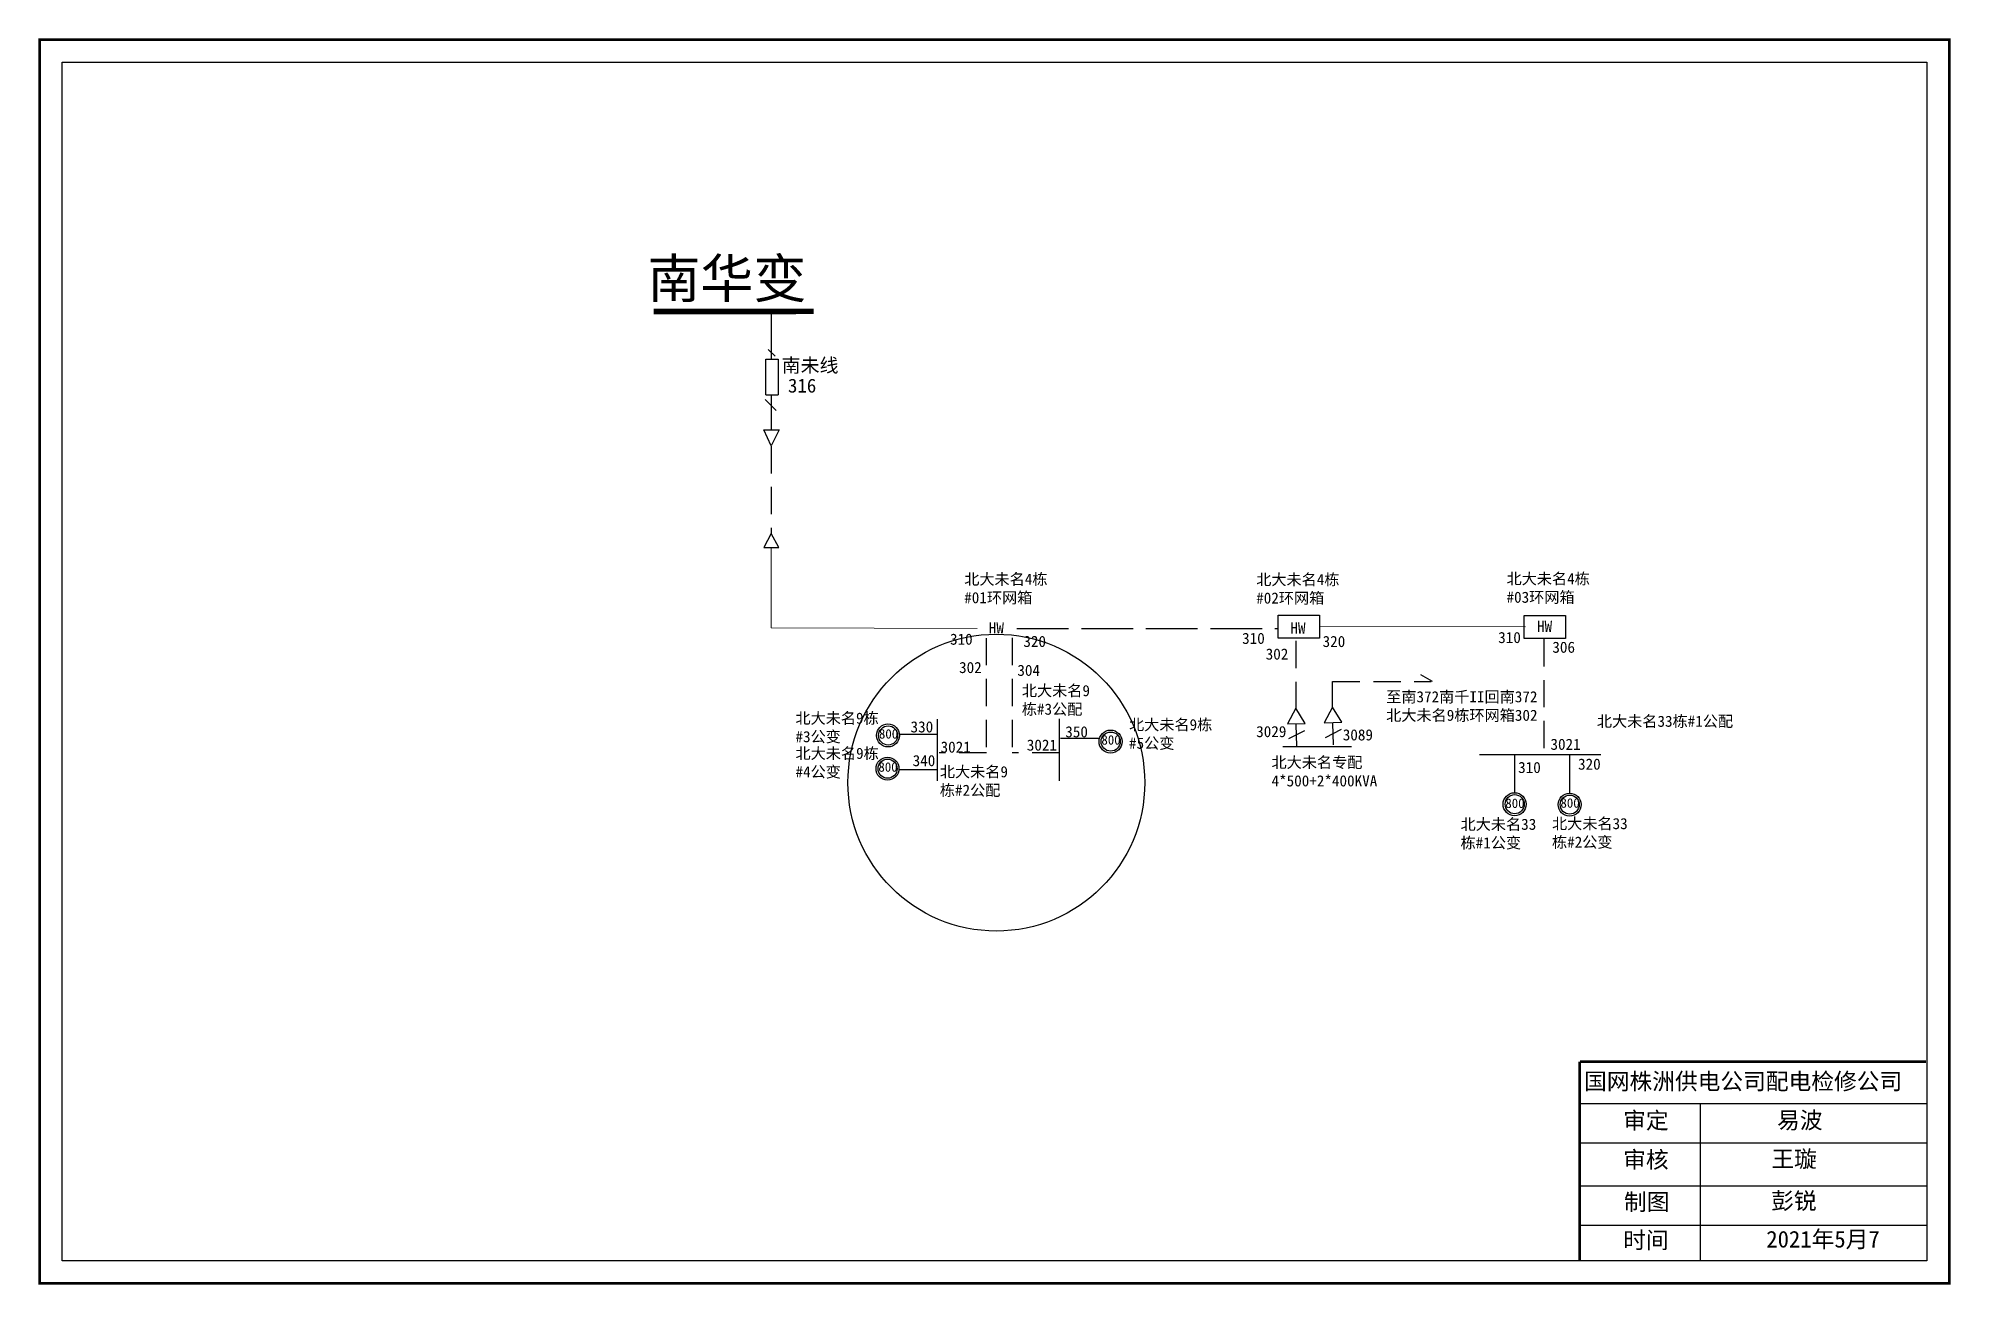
# Model space of a CAD drawing. Extents: x 0 to 344, y 0 to 224.
import ezdxf

# ---------------------------------------------------------------- set-up
doc = ezdxf.new("R2010")
doc.units = 0
doc.header["$LTSCALE"] = 0.774411
doc.linetypes.add('ACAD_ISO02W100', pattern=[15, 12, -3])
doc.linetypes.add('DASHED2', pattern=[9.525, 6.35, -3.175])
doc.layers.get('0').update_dxf_attribs({"linetype": 'CONTINUOUS'})
doc.styles.get("Standard").update_dxf_attribs({"font": '', "height": 2.5})
doc.styles.add('字体', font='', dxfattribs={"height": 2.5})
doc.styles.add('宋体_txtstyle_2.00_0_0', font='', dxfattribs={"height": 2})
doc.styles.add('宋体_txtstyle_200.00_0_0200', font='', dxfattribs={"height": 200})
doc.styles.get('Standard').set_extended_font_data('SimSun')
doc.styles.get('字体').set_extended_font_data('SimSun')
doc.styles.get('宋体_txtstyle_2.00_0_0').set_extended_font_data('宋体')
doc.styles.get('宋体_txtstyle_200.00_0_0200').set_extended_font_data('宋体')

msp = doc.modelspace()

# ---------------------------------------------------------------- linework, layer by layer
at = {"linetype": 'ACAD_ISO02W100'}
for p, q in [((131.77, 166.29), (131.77, 174.61)), ((130.74, 166.35), (132.95, 166.35)), ((132.93, 159.9), (130.72, 159.9))]:
    msp.add_line(p, q, dxfattribs=at)
at = {"color": 0, "linetype": 'ACAD_ISO02W100'}
for p, q in [((130.74, 159.95), (130.74, 166.35)), ((132.95, 166.35), (132.95, 159.95)), ((175.96, 117.88), (222.84, 117.88))]:
    msp.add_line(p, q, dxfattribs=at)
at = {"linetype": 'Continuous'}
for p, q in [((132.4, 166.9), (131.15, 168.14)), ((132.6, 157.11), (130.62, 159.09)), ((131.66, 159.9), (131.7, 153.65)), ((130.39, 153.65), (133.14, 153.65)), ((131.7, 150.77), (130.39, 153.65)), ((133.14, 153.65), (131.7, 150.77)), ((277.36, 32.35), (339.72, 32.35)), ((299, 32.34), (299, 4.01)), ((277.36, 25.25), (339.72, 25.25)), ((277.36, 17.5), (339.72, 17.5)), ((277.36, 10.4), (339.72, 10.4))]:
    msp.add_line(p, q, dxfattribs=at)
at = {"linetype": 'DASHED2'}
for p, q in [((131.7, 150.73), (131.71, 134.91)), ((131.71, 135), (130.38, 132.47)), ((133.05, 132.47), (131.71, 135)), ((130.38, 132.47), (133.05, 132.47))]:
    msp.add_line(p, q, dxfattribs=at)
at = {"color": 7, "linetype": 'Continuous', "lineweight": 0, "ltscale": 0.964149}
for p, q in [((131.71, 132.47), (131.71, 117.97)), ((131.71, 117.97), (168.82, 117.86)), ((230.45, 118.26), (267.56, 118.15))]:
    msp.add_line(p, q, dxfattribs=at)
at = {"color": 0, "linetype": 'DASHED2'}
for p, q in [((170.39, 116.16), (170.39, 95.45)), ((175.07, 116.17), (175.07, 95.46)), ((226.17, 115.63), (226.17, 103.57)), ((270.86, 115.97), (270.86, 95.26)), ((232.78, 103.58), (232.78, 108.32)), ((232.78, 108.32), (250.54, 108.32)), ((250.78, 108.32), (248.71, 109.54)), ((170.48, 95.47), (161.95, 95.47)), ((183.6, 95.46), (175.07, 95.46))]:
    msp.add_line(p, q, dxfattribs=at)
at = {"color": 0}
for p, q in [((161.64, 90.44), (161.64, 101.56)), ((183.63, 90.46), (183.63, 101.58)), ((161.62, 98.8), (154.75, 98.8)), ((190.7, 98.08), (183.83, 98.08)), ((259.3, 95.17), (281.14, 95.17)), ((265.58, 95.17), (265.58, 88.34)), ((275.49, 95.1), (275.49, 88.27)), ((161.66, 92.43), (154.79, 92.43))]:
    msp.add_line(p, q, dxfattribs=at)
at = {"color": 7, "linetype": 'ByBlock', "ltscale": 2}
for p, q in [((226.36, 96.71), (226.24, 100.61)), ((232.97, 96.9), (232.85, 100.8)), ((224.95, 98.07), (227.83, 99.53)), ((231.56, 98.26), (234.43, 99.72))]:
    msp.add_line(p, q, dxfattribs=at)
at = {"color": 0, "linetype": 'Continuous'}
msp.add_line((223.82, 96.61), (236.19, 96.61), dxfattribs=at)
at = {"linetype": 'Continuous', "const_width": 0.5}
msp.add_lwpolyline([(-0.07, 223.91), (343.9, 223.91), (343.9, -0.05), (-0.07, -0.05)], close=True, dxfattribs=at)
at = {"linetype": 'Continuous'}
msp.add_lwpolyline([(3.97, 219.87), (339.85, 219.87), (339.85, 3.99), (3.97, 3.99)], close=True, dxfattribs=at)
for points, const_width in [([(139.37, 174.98), (110.54, 174.95)], 1), ([(277.32, 39.86), (277.32, 4.13)], 0.5), ([(277.36, 39.86), (339.72, 39.86)], 0.5)]:
    msp.add_lwpolyline(points, dxfattribs=dict(at, const_width=const_width))
at = {"color": 0, "linetype": 'Continuous'}
for points in [[(222.99, 120.29), (230.45, 120.29), (230.45, 116.12), (222.99, 116.12)], [(267.33, 120.22), (274.79, 120.22), (274.79, 116.06), (267.33, 116.06)]]:
    msp.add_lwpolyline(points, close=True, dxfattribs=at)
at = {"color": 7}
for points in [[(226.2, 103.51), (224.68, 100.7), (227.87, 100.79)], [(232.8, 103.7), (231.29, 100.89), (234.48, 100.98)]]:
    msp.add_lwpolyline(points, close=True, dxfattribs=at)
at = {"color": 1}
msp.add_circle((172.24, 90.11), 26.73, dxfattribs=at)
at = {"color": 0}
for centre, radius in [((152.73, 98.61), 2.07), ((152.75, 98.61), 1.72), ((192.82, 97.51), 2.07), ((192.84, 97.51), 1.72), ((152.64, 92.63), 2.07), ((152.66, 92.63), 1.72), ((265.59, 86.23), 2.07), ((265.61, 86.23), 1.72), ((275.5, 86.16), 2.07), ((275.52, 86.16), 1.72)]:
    msp.add_circle(centre, radius, dxfattribs=at)

# ---------------------------------------------------------------- texts
at = {"linetype": 'Continuous', "style": '字体'}
msp.add_text('南华变', height=7, dxfattribs=at).set_placement((109.39, 177.41))
at = {"color": 0, "linetype": 'Continuous'}
msp.add_text('316', height=2.5, dxfattribs=at).set_placement((134.71, 160.36))
at = {"color": 0, "linetype": 'Continuous', "insert": (133.58, 166.51), "char_height": 2.5, "width": 14.1041, "attachment_point": 1, "style": '字体'}
msp.add_mtext('南未线', dxfattribs=at)
at = {"color": 0, "linetype": 'Continuous', "lineweight": 0, "ltscale": 0.826603, "char_height": 2, "width": 15.9325, "attachment_point": 1, "style": '宋体_txtstyle_2.00_0_0'}
for s, insert in [('北大未名4栋#01环网箱', (166.46, 127.76)), ('北大未名4栋#02环网箱', (219.05, 127.69)), ('北大未名4栋#03环网箱', (264.14, 127.84))]:
    msp.add_mtext(s, dxfattribs=dict(at, insert=insert))
at = {"color": 0, "linetype": 'Continuous', "lineweight": 0, "ltscale": 0.826603, "char_height": 2, "attachment_point": 1, "style": '宋体_txtstyle_200.00_0_0200'}
for insert in [(170.89, 118.98), (225.21, 118.96), (269.63, 119.27)]:
    msp.add_mtext('HW', dxfattribs=dict(at, insert=insert))
at = {"color": 0, "linetype": 'DASHED2', "lineweight": 0, "ltscale": 1.5627, "attachment_point": 1, "style": '宋体_txtstyle_200.00_0_0200'}
for s, insert, char_height in [('310', (262.64, 117.25), 2), ('310', (163.9, 116.95), 2), ('320', (177.11, 116.55), 2), ('310', (216.51, 117.1), 2), ('302', (220.76, 114.27), 2), ('320', (231.01, 116.54), 2), ('306', (272.39, 115.5), 2), ('302', (165.53, 111.85), 2), ('304', (176.03, 111.34), 2), ('330', (156.79, 101.16), 2), ('350', (184.66, 100.27), 2), ('3029', (219.05, 100.31), 2), ('800', (151.09, 99.75), 1.7), ('3021', (162.2, 97.52), 2), ('3021', (177.73, 97.88), 2), ('800', (191.17, 98.66), 1.7), ('3089', (234.64, 99.72), 2), ('3021', (272.05, 98.02), 2), ('800', (151, 93.78), 1.7), ('340', (157.17, 95.08), 2), ('310', (266.23, 93.85), 2), ('320', (277.02, 94.45), 2), ('800', (263.92, 87.25), 1.7), ('800', (273.85, 87.3), 1.7)]:
    msp.add_mtext(s, dxfattribs=dict(at, insert=insert, char_height=char_height))
at = {"color": 7, "linetype": 'Continuous', "lineweight": 0, "ltscale": 0.826603, "char_height": 2, "attachment_point": 1, "style": '宋体_txtstyle_2.00_0_0'}
for s, insert, width in [('北大未名9栋#3公配', (176.84, 107.68), 13.1281), ('至南372南千II回南372北大未名9栋环网箱302', (242.46, 106.58), 27.9952), ('北大未名9栋#3公变', (136.06, 102.73), 15.6763), ('北大未名9栋#5公变', (196.14, 101.55), 15.6763), ('北大未名9栋#4公变', (136.07, 96.39), 15.6763), ('北大未名9栋#2公配', (162.07, 93.08), 13.1281), ('北大未名33栋#1公变', (255.86, 83.62), 15.6763), ('北大未名33栋#2公变', (272.33, 83.74), 15.6763)]:
    msp.add_mtext(s, dxfattribs=dict(at, insert=insert, width=width))
for s, insert in [('北大未名33栋#1公配', (280.41, 102.17)), ('北大未名专配\\P4*500+2*400KVA', (221.81, 94.77))]:
    msp.add_mtext(s, dxfattribs=dict(at, insert=insert))
at = {"linetype": 'Continuous', "char_height": 3, "attachment_point": 1, "style": '字体'}
for s, insert, width in [('国网株洲供电公司配电检修公司', (278.11, 37.83), 82.0179), ('审定', (285.15, 30.79), 23.4615), ('易波', (312.87, 30.83), 23.4615), ('审核', (285.15, 23.73), 23.4615), ('王璇', (311.84, 23.86), 33.0539), ('制图', (285.31, 16.11), 23.4615), ('彭锐', (311.8, 16.3), 23.4615), ('时间', (285.15, 9.23), 23.4615), ('2021年5月7', (310.93, 9.4), 23.4615)]:
    msp.add_mtext(s, dxfattribs=dict(at, insert=insert, width=width))

doc.saveas('drawing.dxf')
